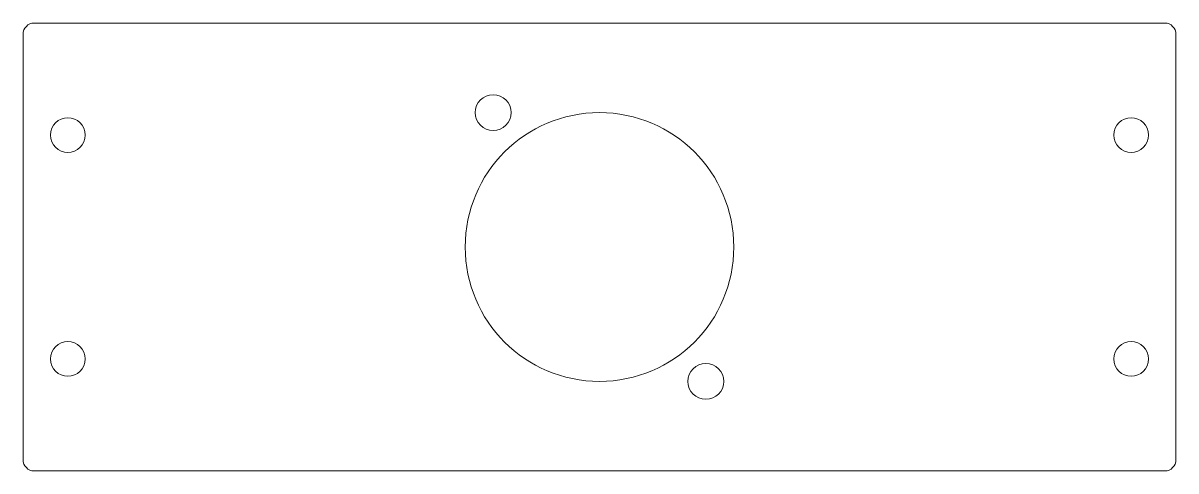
# Model space of a CAD drawing. Extents: x -52 to 52, y -20 to 20.
import ezdxf

# ---------------------------------------------------------------- set-up
doc = ezdxf.new("R2010")
doc.units = 0
doc.layers.add('Sketch033', color=7, linetype='CONTINUOUS', lineweight=5, true_color=0xffffff)

msp = doc.modelspace()

# ---------------------------------------------------------------- linework, layer by layer
at = {"layer": 'Sketch033'}
for p, q in [((-50.5, 20), (50.5, 20)), ((-51.5, -19), (-51.5, 19)), ((51.5, 19), (51.5, -19)), ((50.5, -20), (-50.5, -20))]:
    msp.add_line(p, q, dxfattribs=at)
for centre, radius in [((-9.5, 12), 1.6), ((-47.5, 10), 1.55), ((0, 0), 12), ((47.5, 10), 1.55), ((-47.5, -10), 1.55), ((47.5, -10), 1.55), ((9.5, -12), 1.6)]:
    msp.add_circle(centre, radius, dxfattribs=at)
for centre, start, end in [((-50.5, 19), 90, 180), ((50.5, 19), 0, 90), ((-50.5, -19), 180, -90), ((50.5, -19), -90, 0)]:
    msp.add_arc(centre, 1, start, end, dxfattribs=at)

doc.saveas('drawing.dxf')
